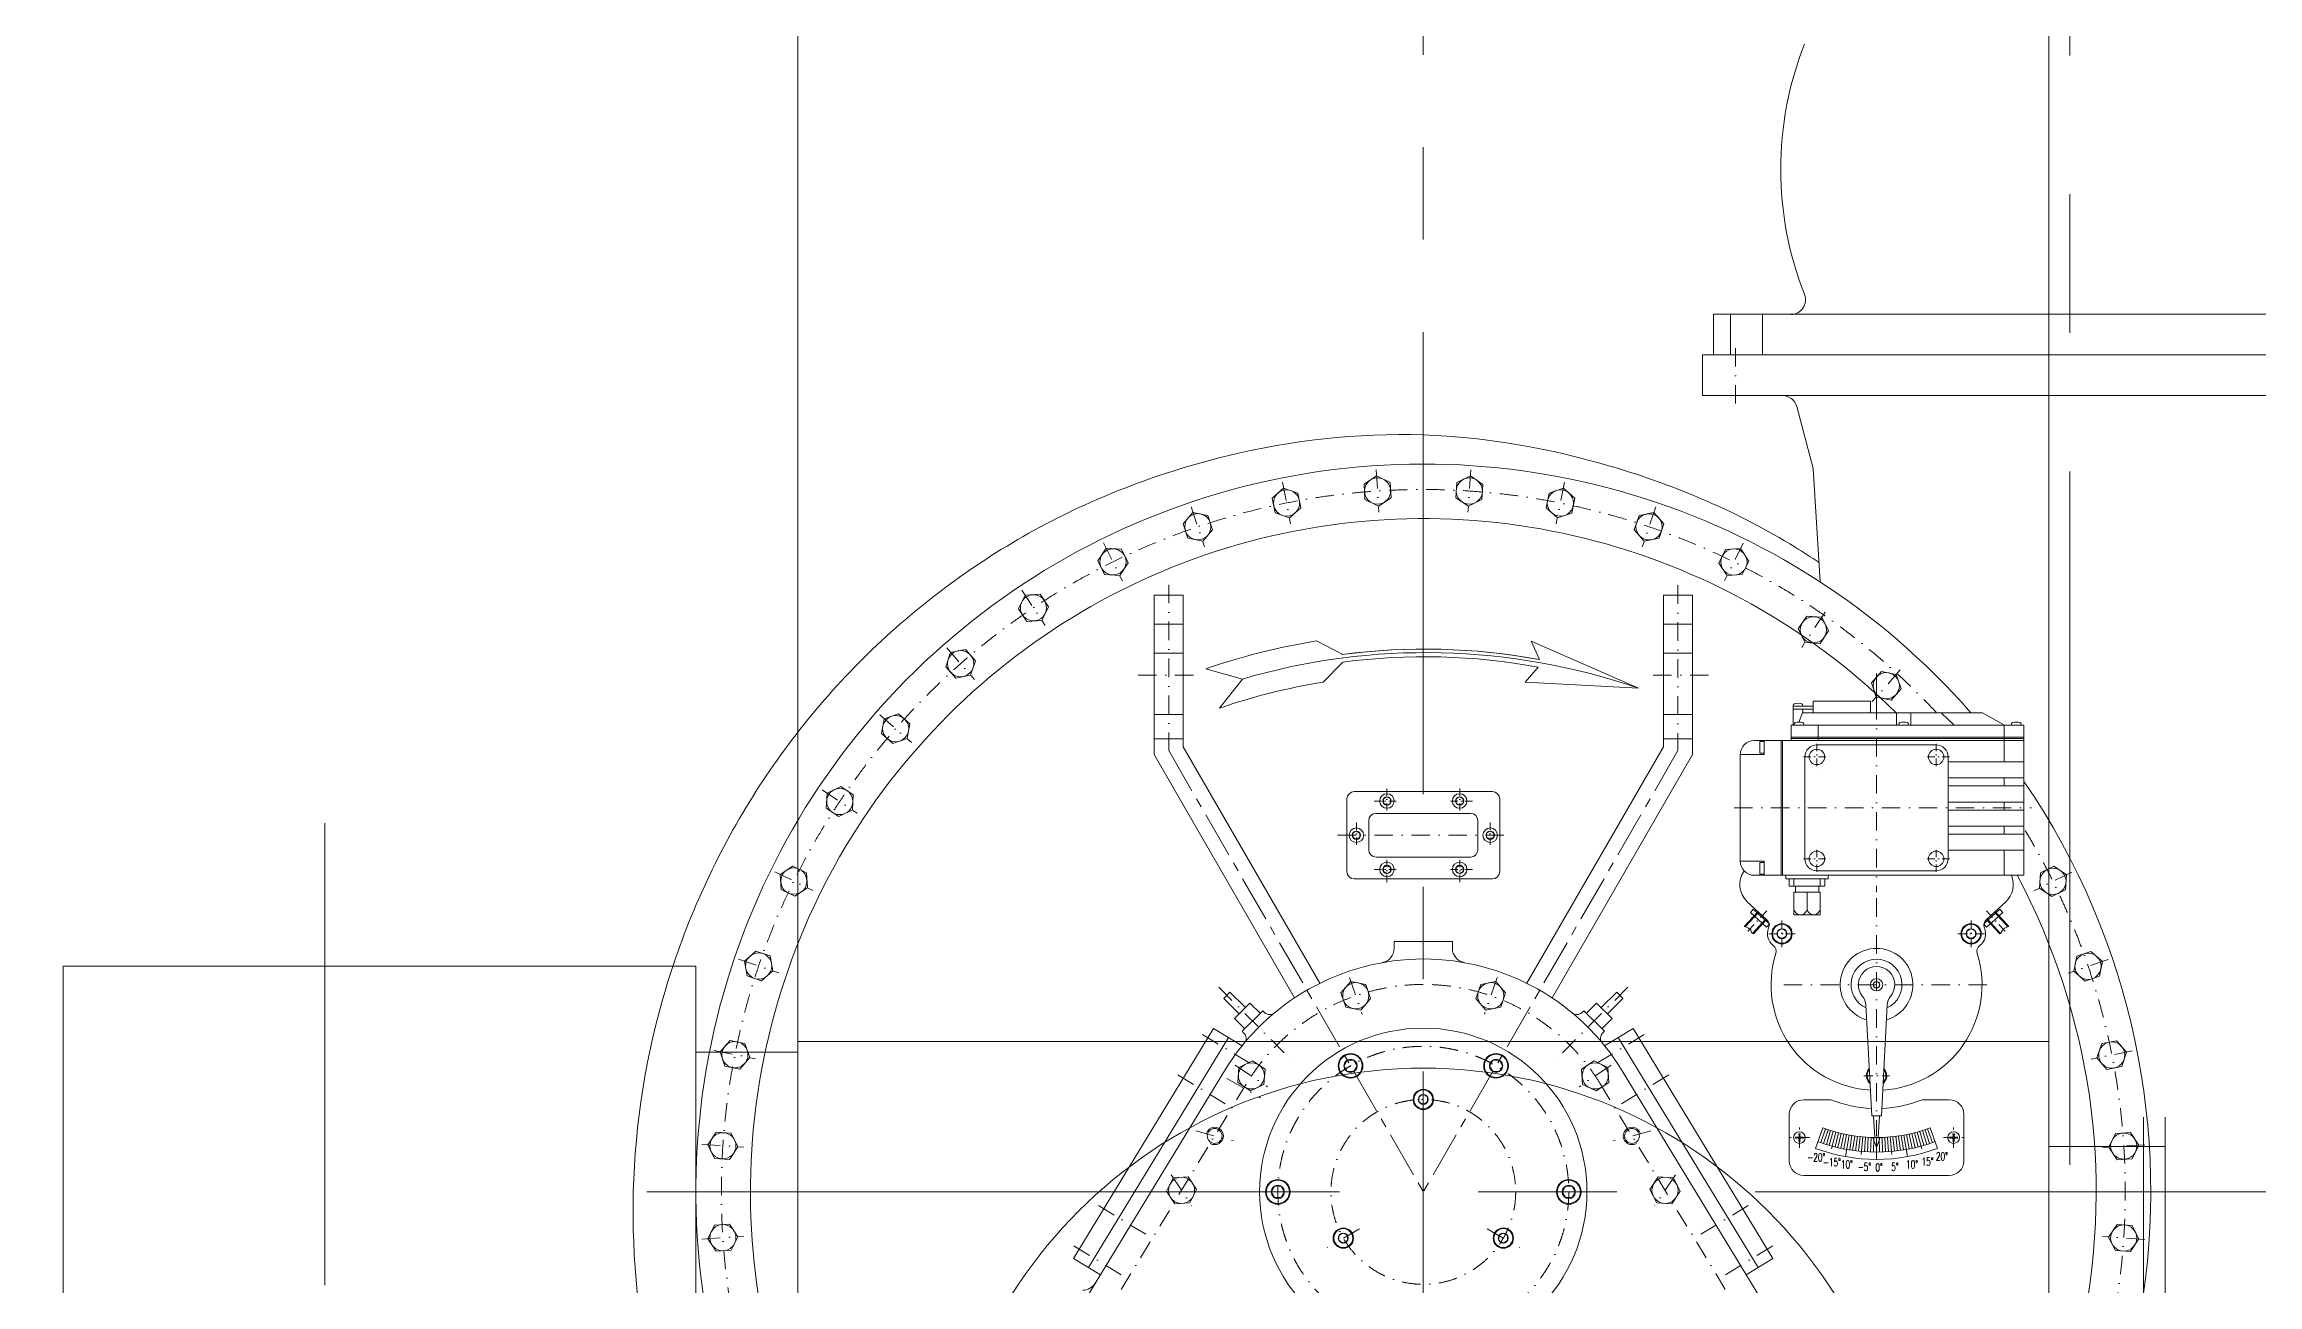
# Model space of a CAD drawing. Header units: millimetres. Extents: x 3 to 671030, y 2 to 511260.
# Drawn here: x 106632 to 145278, y 377305 to 398948 of the extents above; entities that cross this region are included whole.
import ezdxf

# ---------------------------------------------------------------- set-up
doc = ezdxf.new("R2010")
doc.units = ezdxf.units.MM
doc.header["$LTSCALE"] = 25.4
doc.linetypes.add('CENTER', pattern=[50.8, 31.75, -6.35, 6.35, -6.35])
doc.linetypes.add('DASHDOT', pattern=[25.4, 12.7, -6.35, 0, -6.35])
doc.layers.get('Defpoints').update_dxf_attribs({"lineweight": 5})
for name, color, linetype, lineweight in [('CAXA0', 7, 'Continuous', 5), ('CAXA1', 5, 'CENTER', 5), ('EB0_1', 7, 'Continuous', 5), ('细实线层', 7, 'Continuous', 5)]:
    doc.layers.add(name, color=color, linetype=linetype, lineweight=lineweight)
doc.styles.add('Roman', font='arial.ttf')
doc.styles.get("Standard").update_dxf_attribs({"font": 'arial.ttf'})
doc.styles.add('机械', font='txt', dxfattribs={"width": 0.667, "bigfont": 'gbcbig.shx'})
doc.dimstyles.new('ISO-25', dxfattribs={"dimscale": 30, "dimtxt": 38.1, "dimasz": 38.1, "dimexe": 50.8, "dimexo": 50.8, "dimgap": 15.875, "dimtad": 1, "dimtih": 1, "dimtoh": 1, "dimdec": 1, "dimlfac": 0.03937, "dimdsep": 46, "dimtxsty": 'Standard', "dimcen": 63.5, "dimclrd": 7, "dimclre": 7, "dimclrt": 7, "dimadec": 0, "dimazin": 0, "dimtfac": 1, "dimtdec": 1, "dimtmove": 0, "dimatfit": 3, "dimfxl": 25.4, "dimlwd": 5, "dimlwe": 5, "dimarcsym": 0})

# ---------------------------------------------------------------- blocks, each defined once
blk = doc.blocks.new('*D37')
at = {"color": 7, "linetype": 'Continuous', "lineweight": 5, "transparency": 16777216}
for p, q in [((106326, 442551), (72179, 442551)), ((73703, 441408), (73703, 399780)), ((73703, 350476), (73703, 394545)), ((96165, 349333), (72179, 349333))]:
    blk.add_line(p, q, dxfattribs=at)
at = {"color": 7, "transparency": 16777216}
for points in [[(73512, 441408), (73893, 441408), (73703, 442551)], [(73512, 350476), (73893, 350476), (73703, 349333)]]:
    blk.add_solid(points, dxfattribs=at)
at = {"layer": 'Defpoints', "color": 0, "transparency": 16777216}
for p in [(73703, 442551), (107850, 442551), (97689, 349333)]:
    blk.add_point(p, dxfattribs=at)
at = {"color": 7, "lineweight": 5, "transparency": 16777216, "insert": (73703, 397162), "char_height": 4191, "attachment_point": 5, "style": 'Roman'}
blk.add_mtext('3670', dxfattribs=at)

msp = doc.modelspace()

# ---------------------------------------------------------------- linework, layer by layer
at = {"color": 7, "lineweight": 5}
for p, q in [((119787.35, 363557.26), (119787.35, 404324.26)), ((141631.35, 363557.26), (141631.35, 404324.26)), ((136070.1, 393529.26), (136070.1, 394240.46)), ((136628.9, 393529.26), (136628.9, 394240.46)), ((135586.15, 393529.26), (148413.15, 393529.26)), ((135586.15, 392818.06), (135586.15, 393529.26)), ((135586.15, 392818.06), (141999.65, 392818.06)), ((141999.65, 392818.06), (148413.15, 392818.06)), ((137518.38, 391548.06), (137228.53, 392629.8)), ((137639.57, 389566.73), (137518.38, 391548.06)), ((128071.22, 391029.49), (128269.67, 391203.53)), ((128519.63, 391118.68), (128269.67, 391203.53)), ((128519.63, 391118.68), (128571.13, 390859.79)), ((129673.83, 391270.27), (129893.31, 391416.92)), ((129673.83, 391270.27), (129691.1, 391006.87)), ((130130.06, 391300.18), (129893.31, 391416.92)), ((130130.06, 391300.18), (130147.32, 391036.78)), ((131294.17, 391299.81), (131276.91, 391036.41)), ((131294.17, 391299.81), (131530.91, 391416.56)), ((131750.39, 391269.91), (131530.91, 391416.56)), ((131750.39, 391269.91), (131733.13, 391006.51)), ((132904.5, 391117.6), (132853, 390858.71)), ((132904.5, 391117.6), (133154.46, 391202.45)), ((133352.92, 391028.41), (133154.46, 391202.45)), ((126513.74, 390581.58), (126687.78, 390780.04)), ((126946.67, 390728.54), (126687.78, 390780.04)), ((126946.67, 390728.54), (127031.52, 390478.59)), ((128071.22, 391029.49), (128122.71, 390770.6)), ((128122.71, 390770.6), (128372.67, 390685.75)), ((128571.13, 390859.79), (128372.67, 390685.75)), ((128571.13, 390859.79), (128571.13, 390859.79)), ((129691.1, 391006.87), (129927.84, 390890.12)), ((130147.32, 391036.78), (129927.84, 390890.12)), ((130147.32, 391036.78), (130147.32, 391036.77)), ((131276.91, 391036.41), (131496.38, 390889.76)), ((131733.13, 391006.51), (131496.38, 390889.76)), ((131733.13, 391006.51), (131733.13, 391006.51)), ((132853, 390858.71), (133051.46, 390684.67)), ((133301.42, 390769.52), (133051.46, 390684.67)), ((133352.92, 391028.41), (133301.42, 390769.52)), ((133301.42, 390769.52), (133301.42, 390769.51)), ((134477.27, 390726.76), (134392.42, 390476.81)), ((134477.27, 390726.76), (134736.16, 390778.26)), ((134910.21, 390579.8), (134736.16, 390778.26)), ((126513.74, 390581.58), (126598.58, 390331.63)), ((126598.58, 390331.63), (126857.48, 390280.13)), ((127031.52, 390478.59), (126857.48, 390280.13)), ((127031.52, 390478.59), (127031.52, 390478.59)), ((134392.42, 390476.81), (134566.47, 390278.35)), ((134825.36, 390329.84), (134566.47, 390278.35)), ((134910.21, 390579.8), (134825.36, 390329.84)), ((134825.36, 390329.84), (134825.36, 390329.84)), ((125028.04, 389934.22), (125174.7, 390153.69)), ((125028.04, 389934.22), (125144.79, 389697.47)), ((125438.09, 390136.43), (125174.7, 390153.69)), ((125438.09, 390136.43), (125554.84, 389899.69)), ((135985.57, 390133.98), (135868.82, 389897.23)), ((135985.57, 390133.98), (136248.97, 390151.24)), ((136395.62, 389931.76), (136248.97, 390151.24)), ((125144.79, 389697.47), (125408.19, 389680.21)), ((125554.84, 389899.69), (125408.19, 389680.21)), ((125554.84, 389899.69), (125554.84, 389899.69)), ((135868.82, 389897.23), (136015.47, 389677.76)), ((136278.87, 389695.02), (136015.47, 389677.76)), ((136395.62, 389931.76), (136278.87, 389695.02)), ((136278.87, 389695.02), (136278.87, 389695.02)), ((123639.56, 389098.47), (123756.31, 389335.21)), ((124019.71, 389352.47), (123756.31, 389335.21)), ((124019.71, 389352.47), (124166.36, 389132.99)), ((126010.35, 389338.26), (126010.35, 386555.17)), ((126518.35, 389338.26), (126010.35, 389338.26)), ((126518.35, 389338.26), (126518.35, 386691.29)), ((134900.35, 389338.26), (134900.35, 386691.29)), ((134900.35, 389338.26), (135408.35, 389338.26)), ((135408.35, 389338.26), (135408.35, 386555.17)), ((123639.56, 389098.47), (123786.21, 388878.99)), ((123786.21, 388878.99), (124049.61, 388896.25)), ((124166.36, 389132.99), (124049.61, 388896.25)), ((124166.36, 389132.99), (124166.36, 389132.99)), ((126518.35, 388830.26), (126010.35, 388830.26)), ((134900.35, 388830.26), (135408.35, 388830.26)), ((137403.59, 388968.39), (137256.94, 388748.91)), ((137403.59, 388968.39), (137666.99, 388951.13)), ((137783.74, 388714.38), (137666.99, 388951.13)), ((122715.79, 388390.08), (122456.89, 388338.59)), ((122715.79, 388390.08), (122889.83, 388191.63)), ((128845.49, 388537.06), (129301.6, 388301.15)), ((132593.26, 388535.51), (132735.15, 388212.76)), ((134465.3, 387712.25), (132593.26, 388535.51)), ((137256.94, 388748.91), (137373.69, 388512.17)), ((137637.09, 388494.91), (137373.69, 388512.17)), ((137783.74, 388714.38), (137637.09, 388494.91)), ((137637.09, 388494.91), (137637.09, 388494.91)), ((122372.05, 388088.63), (122456.89, 388338.59)), ((122372.05, 388088.63), (122546.09, 387890.17)), ((122889.83, 388191.63), (122804.98, 387941.67)), ((122889.83, 388191.63), (122889.83, 388191.62)), ((126518.35, 388322.26), (126010.35, 388322.26)), ((126911.29, 388051.04), (127550.28, 387873.31)), ((128960.17, 387818.3), (129302.85, 388166.65)), ((132716.16, 388080.43), (132487.43, 387815.39)), ((134900.35, 388322.26), (135408.35, 388322.26)), ((138707.07, 388005.43), (138533.03, 387806.97)), ((138707.07, 388005.43), (138965.97, 387953.93)), ((122546.09, 387890.17), (122804.98, 387941.67)), ((127150, 387363.45), (127550.28, 387873.31)), ((134465.3, 387712.25), (132487.43, 387815.39)), ((138533.03, 387806.97), (138617.88, 387557.01)), ((139050.82, 387703.98), (138876.77, 387505.52)), ((139050.82, 387703.98), (138965.97, 387953.93)), ((121548.64, 387265.73), (121298.68, 387180.89)), ((121548.64, 387265.73), (121747.09, 387091.69)), ((126518.35, 387255.46), (126010.35, 387255.46)), ((134900.35, 387255.46), (135408.35, 387255.46)), ((137169.27, 387069.39), (137169.27, 387416.41)), ((137336.91, 387398.09), (137169.27, 387398.09)), ((137169.27, 387347.29), (137516.23, 387347.29)), ((137267.31, 387122.42), (137327, 387285.29)), ((137327, 387285.29), (140472.79, 387285.29)), ((137336.91, 387398.09), (137336.91, 387416.41)), ((137336.91, 387398.09), (137516.23, 387398.09)), ((137336.91, 387285.29), (137336.91, 387347.29)), ((137516.23, 387285.29), (137516.23, 387488.49)), ((137516.23, 387488.49), (138516.99, 387488.49)), ((138516.99, 387285.29), (138516.99, 387488.49)), ((138876.77, 387505.52), (138617.88, 387557.01)), ((138876.77, 387505.52), (138876.77, 387505.52)), ((138971.15, 387069.39), (138971.15, 387285.29)), ((139221.08, 387069.39), (139221.08, 387285.29)), ((139748.89, 387285.29), (139977.49, 387069.39)), ((140472.79, 387285.29), (140853.79, 387069.39)), ((121247.18, 386921.99), (121298.68, 387180.89)), ((121247.18, 386921.99), (121445.64, 386747.95)), ((121747.09, 387091.69), (121695.6, 386832.8)), ((121747.09, 387091.69), (121747.09, 387091.69)), ((137132.69, 386801.68), (137132.69, 387069.39)), ((137132.69, 387069.39), (141196.69, 387069.39)), ((137132.69, 386918.52), (137132.69, 386801.68)), ((137132.69, 386859.97), (141196.69, 386859.97)), ((137183.49, 387087.72), (137183.49, 387069.39)), ((137351.13, 387069.39), (137183.49, 387069.39)), ((137351.13, 387087.72), (137351.13, 387069.39)), ((137602.59, 386801.68), (137602.59, 387069.39)), ((139012.29, 387087.72), (139012.29, 387069.39)), ((139179.93, 387069.39), (139012.29, 387069.39)), ((139179.93, 387087.72), (139179.93, 387069.39)), ((140848.71, 387069.39), (140848.71, 386428.3)), ((140978.25, 387087.72), (140978.25, 387069.39)), ((141145.89, 387069.39), (140978.25, 387069.39)), ((141145.89, 387087.72), (141145.89, 387069.39)), ((141196.69, 387069.39), (141196.69, 384448.11)), ((121445.64, 386747.95), (121695.6, 386832.8)), ((126518.35, 386829.95), (126010.35, 386829.95)), ((126010.35, 386555.17), (128461.35, 382309.91)), ((126518.35, 386691.29), (128901.29, 382563.91)), ((134900.35, 386691.29), (132517.4, 382563.91)), ((135408.35, 386555.17), (132957.34, 382309.91)), ((134900.35, 386829.95), (135408.35, 386829.95)), ((136243.69, 386555.3), (136662.79, 386555.3)), ((136243.69, 386555.3), (136243.69, 384694.49)), ((137285.09, 386801.68), (136490.07, 386801.68)), ((136586.59, 386780.09), (136586.59, 386576.89)), ((136662.79, 386780.09), (136586.59, 386780.09)), ((136662.79, 386576.89), (136586.59, 386576.89)), ((136662.79, 386801.68), (136662.79, 386555.3)), ((136954.89, 386801.68), (136954.89, 384448.11)), ((136980.29, 386801.68), (136980.29, 384448.11)), ((137132.69, 386834.57), (141196.69, 386834.57)), ((137285.09, 386801.68), (139959.71, 386801.68)), ((137371.45, 384736.28), (137371.45, 386513.51)), ((137582.65, 386724.71), (139662.15, 386724.71)), ((139873.35, 384736.28), (139873.35, 386513.51)), ((139959.71, 386801.68), (141196.69, 386801.68)), ((139873.35, 386428.3), (141196.69, 386428.3)), ((139873.35, 386148.9), (141196.69, 386148.9)), ((140848.71, 386148.9), (140848.71, 386006.66)), ((120284.22, 385618.51), (120301.48, 385881.91)), ((120538.23, 385998.66), (120301.48, 385881.91)), ((120538.23, 385998.66), (120757.7, 385852.01)), ((120757.7, 385852.01), (120740.44, 385588.61)), ((120757.7, 385852.01), (120757.7, 385852.01)), ((129375.85, 385782.26), (129375.85, 384512.26)), ((131915.85, 385909.26), (129502.85, 385909.26)), ((130074.35, 385816.81), (130011.43, 385780.49)), ((130011.43, 385780.49), (130011.43, 385707.84)), ((130011.43, 385707.84), (130074.35, 385671.52)), ((130137.26, 385780.49), (130074.35, 385816.81)), ((130074.35, 385671.52), (130137.26, 385707.84)), ((130137.26, 385780.49), (130137.26, 385707.84)), ((131344.35, 385816.81), (131281.43, 385780.49)), ((131281.43, 385780.49), (131281.43, 385707.84)), ((131281.43, 385707.84), (131344.35, 385671.52)), ((131407.26, 385780.49), (131344.35, 385816.81)), ((131344.35, 385671.52), (131407.26, 385707.84)), ((131407.26, 385780.49), (131407.26, 385707.84)), ((132042.85, 385782.26), (132042.85, 384512.26)), ((139873.35, 386006.66), (141196.69, 386006.66)), ((139873.35, 385727.26), (141196.69, 385727.26)), ((140848.71, 385727.26), (140848.71, 385585.02)), ((120284.22, 385618.51), (120503.7, 385471.86)), ((120503.7, 385471.86), (120740.44, 385588.61)), ((129756.85, 385401.26), (129756.85, 384893.26)), ((131534.85, 385528.26), (129883.85, 385528.26)), ((130074.35, 385671.52), (130074.35, 385671.52)), ((131344.35, 385671.52), (131344.35, 385671.52)), ((131661.85, 385401.26), (131661.85, 384893.26)), ((139873.35, 385585.02), (141196.69, 385585.02)), ((139873.35, 385305.62), (141196.69, 385305.62)), ((140848.71, 385305.62), (140848.71, 385163.38)), ((129540.95, 385219.91), (129478.03, 385183.59)), ((129478.03, 385183.59), (129478.03, 385110.94)), ((129478.03, 385110.94), (129540.95, 385074.62)), ((129603.86, 385183.59), (129540.95, 385219.91)), ((129540.95, 385074.62), (129603.86, 385110.94)), ((129540.95, 385074.62), (129540.95, 385074.62)), ((129603.86, 385183.59), (129603.86, 385110.94)), ((131877.75, 385219.91), (131814.83, 385183.59)), ((131814.83, 385183.59), (131814.83, 385110.94)), ((131814.83, 385110.94), (131877.75, 385074.62)), ((131940.66, 385183.59), (131877.75, 385219.91)), ((131877.75, 385074.62), (131940.66, 385110.94)), ((131877.75, 385074.62), (131877.75, 385074.62)), ((131940.66, 385183.59), (131940.66, 385110.94)), ((139873.35, 385163.38), (141196.69, 385163.38)), ((119701.85, 384610.54), (119482.37, 384463.89)), ((119701.85, 384610.54), (119938.59, 384493.79)), ((129883.85, 384766.26), (131534.85, 384766.26)), ((130074.35, 384623.01), (130011.43, 384586.69)), ((130011.43, 384586.69), (130011.43, 384514.04)), ((130137.26, 384586.69), (130074.35, 384623.01)), ((130137.26, 384586.69), (130137.26, 384514.04)), ((131344.35, 384623.01), (131281.43, 384586.69)), ((131281.43, 384586.69), (131281.43, 384514.04)), ((131407.26, 384586.69), (131344.35, 384623.01)), ((131407.26, 384586.69), (131407.26, 384514.04)), ((136243.69, 384694.49), (136662.79, 384694.49)), ((136586.59, 384672.9), (136586.59, 384469.7)), ((136662.79, 384672.9), (136586.59, 384672.9)), ((136662.79, 384694.49), (136662.79, 384448.11)), ((137582.65, 384525.07), (139662.15, 384525.07)), ((139873.35, 384883.98), (141196.69, 384883.98)), ((140848.71, 384883.98), (140848.71, 384448.11)), ((141719.3, 384605.57), (141482.55, 384488.82)), ((141719.3, 384605.57), (141938.78, 384458.91)), ((119499.63, 384200.49), (119482.37, 384463.89)), ((119499.63, 384200.49), (119736.38, 384083.74)), ((119736.38, 384083.74), (119955.85, 384230.39)), ((119938.59, 384493.79), (119955.85, 384230.39)), ((119938.59, 384493.79), (119938.59, 384493.79)), ((129502.85, 384385.26), (131915.85, 384385.26)), ((130011.43, 384514.04), (130074.35, 384477.72)), ((130074.35, 384477.72), (130137.26, 384514.04)), ((130074.35, 384477.72), (130074.35, 384477.72)), ((131281.43, 384514.04), (131344.35, 384477.72)), ((131344.35, 384477.72), (131407.26, 384514.04)), ((131344.35, 384477.72), (131344.35, 384477.72)), ((136490.07, 384448.11), (137852.78, 384448.11)), ((136662.79, 384469.7), (136586.59, 384469.7)), ((137038.71, 384448.11), (137038.71, 384384.61)), ((137038.71, 384384.61), (137780.39, 384384.61)), ((137097.13, 384384.61), (137097.13, 384257.61)), ((137097.13, 384257.61), (137721.97, 384257.61)), ((137180.95, 384384.61), (137180.95, 384257.61)), ((137180.95, 384156.01), (137638.15, 384156.01)), ((137180.95, 384156.01), (137180.95, 383759.77)), ((137206.35, 384257.61), (137206.35, 384156.01)), ((137409.55, 383852.38), (137409.55, 384156.01)), ((137612.75, 384257.61), (137612.75, 384156.01)), ((137638.15, 384384.61), (137638.15, 384257.61)), ((137638.15, 384156.01), (137638.15, 383759.77)), ((137721.97, 384384.61), (137721.97, 384257.61)), ((137780.39, 384448.11), (137780.39, 384384.61)), ((137852.78, 384448.11), (141196.69, 384448.11)), ((141482.55, 384488.82), (141465.29, 384225.42)), ((141684.77, 384078.77), (141465.29, 384225.42)), ((141921.51, 384195.52), (141684.77, 384078.77)), ((141921.51, 384195.52), (141938.78, 384458.91)), ((136366.29, 383986.02), (136707.72, 383673.16)), ((137180.95, 383759.77), (137638.15, 383759.77)), ((140878.51, 383986.02), (140537.09, 383673.16)), ((141684.77, 384078.77), (141684.77, 384078.77)), ((141769.96, 383845.44), (141769.95, 383845.44)), ((136971.4, 383514.92), (136895.95, 383471.36)), ((136895.95, 383471.36), (136895.95, 383384.23)), ((136895.95, 383384.23), (136971.4, 383340.67)), ((137046.85, 383471.36), (136971.4, 383514.92)), ((136971.4, 383340.67), (137046.85, 383384.23)), ((137046.85, 383471.36), (137046.85, 383384.23)), ((140273.4, 383514.92), (140197.95, 383471.36)), ((140197.95, 383471.36), (140197.95, 383384.23)), ((140197.95, 383384.23), (140273.4, 383340.67)), ((140348.85, 383471.36), (140273.4, 383514.92)), ((140273.4, 383340.67), (140348.85, 383384.23)), ((140348.85, 383471.36), (140348.85, 383384.23)), ((119053.81, 383125.12), (118855.35, 382951.08)), ((119053.81, 383125.12), (119303.77, 383040.28)), ((119303.77, 383040.28), (119355.26, 382781.38)), ((119303.77, 383040.28), (119303.77, 383040.27)), ((130201.35, 383293.06), (130201.35, 383174.5)), ((130201.35, 383293.06), (130709.35, 383293.06)), ((131217.35, 383293.06), (130709.35, 383293.06)), ((131217.35, 383293.06), (131217.35, 383174.5)), ((136971.4, 383340.67), (136971.41, 383340.67)), ((140273.4, 383340.67), (140273.41, 383340.67)), ((142116.71, 383035.03), (142065.21, 382776.13)), ((142366.66, 383119.87), (142116.71, 383035.03)), ((142366.66, 383119.87), (142565.12, 382945.83)), ((118009.35, 382861.26), (106960.35, 382861.26)), ((106960.35, 382861.26), (106960.35, 372828.26)), ((118009.35, 372828.26), (118009.35, 382861.26)), ((118906.85, 382692.19), (118855.35, 382951.08)), ((118906.85, 382692.19), (119156.8, 382607.34)), ((119156.8, 382607.34), (119355.26, 382781.38)), ((129271.84, 382396.94), (129445.01, 382596.15)), ((129704.13, 382545.79), (129445.01, 382596.15)), ((131714.56, 382545.79), (131973.68, 382596.15)), ((132146.86, 382396.94), (131973.68, 382596.15)), ((138622.4, 382596.96), (138572.03, 382567.88)), ((138672.78, 382567.88), (138622.4, 382596.96)), ((142263.67, 382602.09), (142065.21, 382776.13)), ((142513.63, 382686.94), (142263.67, 382602.09)), ((142263.67, 382602.09), (142263.67, 382602.09)), ((142513.63, 382686.94), (142565.12, 382945.83)), ((127332.88, 382408.49), (127225.12, 382300.73)), ((127494.53, 382031.32), (127225.12, 382300.73)), ((127602.29, 382139.08), (127332.88, 382408.49)), ((127683.11, 382219.9), (127413.71, 381950.5)), ((127862.72, 382040.3), (127683.11, 382219.9)), ((129271.84, 382396.94), (129357.78, 382147.35)), ((129790.07, 382296.2), (129616.89, 382096.99)), ((129704.13, 382545.79), (129790.07, 382296.2)), ((129790.07, 382296.2), (129790.07, 382296.2)), ((131714.56, 382545.79), (131628.63, 382296.2)), ((131628.63, 382296.2), (131801.8, 382096.99)), ((131628.63, 382296.2), (131628.63, 382296.2)), ((132146.86, 382396.94), (132060.92, 382147.35)), ((133555.97, 382040.3), (133735.58, 382219.9)), ((133735.58, 382219.9), (134004.99, 381950.5)), ((133816.4, 382139.08), (134085.81, 382408.49)), ((133924.16, 382031.32), (134193.57, 382300.73)), ((134085.81, 382408.49), (134193.57, 382300.73)), ((138572.03, 382567.88), (138572.03, 382509.71)), ((138572.03, 382509.71), (138622.4, 382480.63)), ((138622.4, 382480.63), (138672.78, 382509.71)), ((138622.4, 382480.63), (138622.41, 382480.63)), ((138672.78, 382567.88), (138672.78, 382509.71)), ((127593.31, 381770.89), (127413.71, 381950.5)), ((127907.51, 382085.31), (127548.3, 381726.1)), ((127907.51, 382085.31), (127937.74, 382055.08)), ((129357.78, 382147.35), (129616.89, 382096.99)), ((132060.92, 382147.35), (131801.8, 382096.99)), ((133511.19, 382085.31), (133480.95, 382055.08)), ((133511.19, 382085.31), (133870.4, 381726.1)), ((133825.38, 381770.89), (134004.99, 381950.5)), ((138437.07, 382186.16), (138538.4, 380252.79)), ((138807.73, 382186.16), (138706.41, 380252.79)), ((118605.2, 381567.83), (118431.16, 381369.37)), ((118605.2, 381567.83), (118864.1, 381516.34)), ((118864.1, 381516.34), (118948.94, 381266.38)), ((118864.1, 381516.34), (118864.1, 381516.33)), ((141631.35, 381547.55), (119787.35, 381547.55)), ((127047.88, 381775.42), (124604.4, 377761.7)), ((127308.23, 381616.93), (124864.75, 377603.2)), ((127047.88, 381775.42), (127544.15, 381473.31)), ((127548.3, 381726.1), (127578.53, 381695.87)), ((133870.4, 381726.1), (133840.16, 381695.87)), ((134370.81, 381775.42), (133874.54, 381473.31)), ((134110.46, 381616.93), (136553.94, 377603.2)), ((134370.81, 381775.42), (136814.29, 377761.7)), ((142555.68, 381510.9), (142470.83, 381260.94)), ((142814.57, 381562.4), (142555.68, 381510.9)), ((142814.57, 381562.4), (142988.62, 381363.94)), ((119787.35, 381359.98), (118009.35, 381359.98)), ((118516.01, 381119.42), (118431.16, 381369.37)), ((118516.01, 381119.42), (118774.9, 381067.92)), ((118774.9, 381067.92), (118948.94, 381266.38)), ((127471.4, 380832.55), (127489.81, 381095.87)), ((127727.06, 381211.58), (127489.81, 381095.87)), ((127727.06, 381211.58), (127945.89, 381063.98)), ((127945.89, 381063.98), (127927.48, 380800.66)), ((127945.89, 381063.98), (127945.89, 381063.97)), ((129381.24, 381224.61), (129323.14, 381123.97)), ((129323.14, 381123.97), (129381.24, 381023.33)), ((129497.45, 381224.61), (129381.24, 381224.61)), ((129497.45, 381224.61), (129555.55, 381123.97)), ((129497.45, 381023.33), (129555.55, 381123.97)), ((131921.24, 381224.61), (131863.14, 381123.97)), ((131863.14, 381123.97), (131921.24, 381023.33)), ((132037.45, 381224.61), (131921.24, 381224.61)), ((132095.55, 381123.97), (132037.45, 381224.61)), ((132095.55, 381123.97), (132037.45, 381023.33)), ((133691.63, 381211.58), (133472.8, 381063.98)), ((133472.8, 381063.98), (133491.21, 380800.66)), ((133472.8, 381063.98), (133472.8, 381063.97)), ((133691.63, 381211.58), (133928.88, 381095.87)), ((133947.3, 380832.55), (133928.88, 381095.87)), ((142644.87, 381062.48), (142470.83, 381260.94)), ((142903.77, 381113.98), (142644.87, 381062.48)), ((142644.87, 381062.48), (142644.87, 381062.49)), ((142903.77, 381113.98), (142988.62, 381363.94)), ((127238.01, 381037.54), (124417.56, 376404.58)), ((127471.4, 380832.55), (127690.23, 380684.94)), ((127690.23, 380684.94), (127927.48, 380800.66)), ((129381.24, 381023.33), (129497.45, 381023.33)), ((129497.45, 381023.33), (129497.45, 381023.33)), ((131921.24, 381023.33), (132037.45, 381023.33)), ((131921.24, 381023.33), (131921.25, 381023.33)), ((133728.46, 380684.94), (133491.21, 380800.66)), ((133947.3, 380832.55), (133728.46, 380684.94)), ((134180.68, 381037.54), (137001.13, 376404.58)), ((130709.35, 380624.29), (130633.9, 380580.73)), ((130633.9, 380580.73), (130633.9, 380493.6)), ((130633.9, 380493.6), (130709.35, 380450.04)), ((130784.8, 380580.73), (130709.35, 380624.29)), ((130709.35, 380450.04), (130784.8, 380493.6)), ((130709.35, 380450.04), (130709.35, 380450.04)), ((130784.8, 380580.73), (130784.8, 380493.6)), ((137098.4, 380278.19), (137098.4, 379465.39)), ((137825.64, 380532.19), (137352.4, 380532.19)), ((139419.17, 380532.19), (139892.4, 380532.19)), ((140146.4, 380278.19), (140146.4, 379465.39)), ((118363.7, 379965.31), (118217.05, 379745.83)), ((118363.7, 379965.31), (118627.1, 379948.05)), ((118627.1, 379948.05), (118743.85, 379711.3)), ((118627.1, 379948.05), (118627.1, 379948.04)), ((138538.4, 380252.79), (138706.41, 380252.79)), ((138571.6, 380252.79), (138591.57, 379871.79)), ((138673.2, 380252.79), (138653.24, 379871.79)), ((142791.96, 379942.51), (142675.21, 379705.77)), ((143055.35, 379959.78), (142791.96, 379942.51)), ((143055.35, 379959.78), (143202.01, 379740.3)), ((143282.35, 380226.89), (143282.35, 372953.33)), ((143663.35, 380226.89), (143663.35, 372953.33)), ((118333.8, 379509.09), (118217.05, 379745.83)), ((118333.8, 379509.09), (118597.2, 379491.82)), ((118597.2, 379491.82), (118743.85, 379711.3)), ((138558.9, 379871.79), (138591.57, 379871.79)), ((138558.9, 379871.79), (138622.4, 379697.33)), ((138685.9, 379871.79), (138622.4, 379697.33)), ((138685.9, 379871.79), (138653.24, 379871.79)), ((143663.35, 379717.22), (141631.35, 379717.22)), ((142821.86, 379486.29), (142675.21, 379705.77)), ((143085.26, 379503.56), (142821.86, 379486.29)), ((143085.26, 379503.56), (143202.01, 379740.3)), ((126342.71, 379171.53), (126224.93, 378935.29)), ((126606.19, 379187.64), (126342.71, 379171.53)), ((126751.88, 378967.52), (126606.19, 379187.64)), ((133197.4, 379178.31), (133197.4, 379178.31)), ((134666.81, 378967.52), (134812.51, 379187.64)), ((134812.51, 379187.64), (135075.98, 379171.53)), ((135075.98, 379171.53), (135193.76, 378935.29)), ((138622.4, 379211.39), (137352.4, 379211.39)), ((138622.4, 379211.39), (139892.4, 379211.39)), ((142821.86, 379486.29), (142821.86, 379486.29)), ((126224.93, 378935.29), (126370.63, 378715.18)), ((126634.1, 378731.29), (126370.63, 378715.18)), ((126751.88, 378967.52), (126634.1, 378731.29)), ((128111.24, 379024.9), (128053.14, 378924.26)), ((128053.14, 378924.26), (128111.24, 378823.63)), ((128111.24, 379024.9), (128227.45, 379024.9)), ((128111.24, 378823.63), (128227.45, 378823.63)), ((128285.55, 378924.26), (128227.45, 379024.9)), ((128227.45, 378823.63), (128285.55, 378924.26)), ((128285.55, 378924.26), (128285.55, 378924.27)), ((133191.24, 379024.9), (133133.14, 378924.26)), ((133133.14, 378924.26), (133191.24, 378823.63)), ((133133.14, 378924.26), (133133.14, 378924.26)), ((133307.45, 379024.9), (133191.24, 379024.9)), ((133307.45, 378823.63), (133191.24, 378823.63)), ((133365.55, 378924.26), (133307.45, 379024.9)), ((133307.45, 378823.63), (133365.55, 378924.26)), ((134666.81, 378967.52), (134784.59, 378731.29)), ((134784.59, 378731.29), (135048.07, 378715.18)), ((135193.76, 378935.29), (135048.07, 378715.18)), ((118333.44, 378344.97), (118216.69, 378108.23)), ((118333.44, 378344.97), (118596.83, 378362.24)), ((118596.83, 378362.24), (118743.49, 378142.76)), ((118596.83, 378362.24), (118596.84, 378362.23)), ((142821.5, 378356.7), (142674.84, 378137.23)), ((143084.89, 378339.44), (142821.5, 378356.7)), ((118363.34, 377888.75), (118216.69, 378108.23)), ((118626.74, 377906.02), (118743.49, 378142.76)), ((129237.08, 378161.38), (129312.53, 378204.94)), ((129237.08, 378161.38), (129237.08, 378074.25)), ((129237.08, 378074.25), (129312.53, 378030.69)), ((129387.98, 378161.38), (129312.53, 378204.94)), ((129312.53, 378030.69), (129387.98, 378074.25)), ((129387.98, 378074.25), (129387.98, 378161.38)), ((129387.98, 378161.38), (129387.98, 378161.38)), ((132106.16, 378204.94), (132030.71, 378161.38)), ((132030.71, 378161.38), (132030.71, 378074.25)), ((132030.71, 378161.38), (132030.71, 378161.37)), ((132106.16, 378030.69), (132030.71, 378074.25)), ((132181.61, 378161.38), (132106.16, 378204.94)), ((132106.16, 378030.69), (132181.61, 378074.25)), ((132181.61, 378074.25), (132181.61, 378161.38)), ((142791.59, 377900.48), (142674.84, 378137.23)), ((143054.99, 377883.22), (143201.64, 378102.7)), ((143084.89, 378339.44), (143201.64, 378102.7)), ((118363.34, 377888.75), (118626.74, 377906.02)), ((124604.4, 377761.7), (125070.86, 377477.72)), ((136814.29, 377761.7), (136347.83, 377477.72)), ((142791.59, 377900.48), (142791.59, 377900.49)), ((143054.99, 377883.22), (142791.59, 377900.48))]:
    msp.add_line(p, q, dxfattribs=at)
at = {"color": 7, "linetype": 'Continuous', "lineweight": 5}
msp.add_line((135776.65, 393529.26), (148222.65, 393529.26), dxfattribs=at)
at = {"color": 7, "linetype": 'DASHDOT', "lineweight": 5}
for p, q in [((136157.65, 392680.5), (136157.65, 393696.64)), ((129886.42, 391521.94), (129934.69, 390785.47)), ((131537.79, 391521.58), (131489.52, 390785.11)), ((128249.13, 391306.75), (128393.12, 390582.88)), ((133174.98, 391305.67), (133030.99, 390581.81)), ((126653.94, 390879.69), (126891.18, 390180.81)), ((134769.98, 390877.92), (134532.75, 390179.04)), ((125128.14, 390248.08), (125454.57, 389586.14)), ((136295.51, 390245.63), (135969.08, 389583.7)), ((123697.83, 389422.71), (124107.87, 388809.04)), ((126264.35, 389519.18), (126264.35, 386623.23)), ((135154.35, 389508.56), (135154.35, 386623.23)), ((137725.45, 389038.64), (137315.42, 388424.97)), ((122387.5, 388417.71), (122874.13, 387862.81)), ((139035.35, 388033.06), (138548.72, 387478.17)), ((125728.59, 387941.26), (126800.1, 387941.26)), ((135690.1, 387941.26), (134618.59, 387941.26)), ((121219.55, 387250.27), (121774.44, 386763.64)), ((138622.4, 387488.49), (138622.4, 384156.65)), ((120213.97, 385940.37), (120827.64, 385530.33)), ((136133.91, 385624.89), (141329.33, 385624.89)), ((129211.6, 385147.26), (132207.09, 385147.26)), ((119387.98, 384510.43), (120049.91, 384184)), ((142033.16, 384505.47), (141371.22, 384179.04)), ((138622.4, 384048.06), (138622.4, 379898.42)), ((118755.69, 382984.9), (119454.57, 382747.66)), ((142664.78, 382979.67), (141965.9, 382742.43)), ((129420.38, 382667.69), (129641.52, 382025.45)), ((131998.31, 382667.69), (131777.17, 382025.45)), ((127139.69, 382493.92), (128464.28, 381169.33)), ((134279, 382493.92), (132954.41, 381169.33)), ((140550.38, 382538.79), (136694.43, 382538.79)), ((126853.22, 381670.91), (127810.54, 381088.11)), ((134565.47, 381670.91), (133608.16, 381088.11)), ((118327.94, 381389.9), (119051.81, 381245.91)), ((127427.08, 381138.18), (127990.21, 380758.35)), ((133991.61, 381138.18), (133428.49, 380758.35)), ((143091.83, 381384.48), (142367.97, 381240.49)), ((127617.69, 380806.4), (124797.23, 376173.44)), ((126423.96, 380965.79), (127381.28, 380383)), ((127279.81, 380904.34), (127868.05, 380564.71)), ((133801, 380806.4), (136621.46, 376173.44)), ((134994.73, 380965.79), (134037.42, 380383)), ((126738.11, 379988.35), (127394.22, 379812.55)), ((134680.58, 379988.35), (134024.48, 379812.55)), ((118112.03, 379752.71), (118848.5, 379704.43)), ((143307.02, 379747.19), (142570.55, 379698.92)), ((126308.13, 379223.77), (126668.68, 378679.05)), ((135110.56, 379223.77), (134750.01, 378679.05)), ((125037.12, 378687.73), (125994.44, 378104.94)), ((136381.57, 378687.73), (135424.26, 378104.94)), ((118111.67, 378101.34), (118848.14, 378149.61)), ((124607.86, 377982.62), (125565.18, 377399.82)), ((129593.94, 378280.28), (129031.13, 377955.35)), ((131824.75, 378280.28), (132387.56, 377955.35)), ((136810.83, 377982.62), (135853.52, 377399.82)), ((143306.66, 378095.82), (142570.19, 378144.09))]:
    msp.add_line(p, q, dxfattribs=at)
at = {"color": 7, "linetype": 'DASHDOT', "lineweight": 5, "ltscale": 0.4}
for p, q in [((137348.57, 386513.89), (137813.43, 386513.89)), ((137580.54, 386741.69), (137581.47, 386286.1)), ((139896.23, 386513.89), (139431.37, 386513.89)), ((139664.27, 386741.69), (139663.34, 386286.1)), ((129849.13, 385744.16), (130299.56, 385744.16)), ((130074.35, 385963.78), (130074.35, 385524.55)), ((131569.56, 385744.16), (131119.13, 385744.16)), ((131344.35, 385963.78), (131344.35, 385524.55)), ((129540.95, 385366.88), (129540.95, 384927.65)), ((131877.75, 385366.88), (131877.75, 384927.65)), ((137580.54, 384508.1), (137581.47, 384963.69)), ((139664.27, 384508.1), (139663.34, 384963.69)), ((129849.13, 384550.36), (130299.56, 384550.36)), ((130074.35, 384330.75), (130074.35, 384769.98)), ((131569.56, 384550.36), (131119.13, 384550.36)), ((131344.35, 384330.75), (131344.35, 384769.98)), ((137348.57, 384735.89), (137813.43, 384735.89)), ((139896.23, 384735.89), (139431.37, 384735.89))]:
    msp.add_line(p, q, dxfattribs=at)
at = {"color": 7, "linetype": 'DASHDOT', "lineweight": 5, "ltscale": 0.5}
for p, q in [((136704.24, 383829.19), (136308.97, 383397.84)), ((140540.57, 383829.19), (140935.83, 383397.84)), ((136739.85, 383427.79), (137202.96, 383427.79)), ((136971.4, 383196.24), (136971.4, 383659.35)), ((140504.96, 383427.79), (140041.85, 383427.79)), ((140273.4, 383196.24), (140273.4, 383659.35)), ((138397.72, 380951.29), (138847.08, 380951.29)), ((137276.2, 379692.8), (137276.2, 380050.79)), ((139968.6, 379692.8), (139968.6, 380050.79)), ((137455.2, 379871.79), (137097.2, 379871.79)), ((139789.6, 379871.79), (140147.6, 379871.79))]:
    msp.add_line(p, q, dxfattribs=at)
at = {"color": 7, "lineweight": 5}
for centre, radius in [((128321.17, 390944.64), 228.6), ((129910.58, 391153.52), 228.6), ((131513.65, 391153.16), 228.6), ((133102.96, 390943.56), 228.6), ((126772.63, 390530.09), 228.6), ((134651.31, 390528.3), 228.6), ((125291.44, 389916.95), 228.6), ((136132.22, 389914.5), 228.6), ((123902.96, 389115.73), 228.6), ((137520.34, 388731.65), 228.6), ((122630.94, 388140.13), 228.6), ((138791.92, 387755.47), 228.6), ((121497.14, 387006.84), 228.6), ((137581, 386513.89), 135), ((139663.8, 386513.89), 135), ((120520.96, 385735.26), 228.6), ((130074.35, 385744.16), 127), ((130074.35, 385744.16), 72.64), ((131344.35, 385744.16), 127), ((131344.35, 385744.16), 72.64), ((129540.95, 385147.26), 127), ((129540.95, 385147.26), 72.64), ((131877.75, 385147.26), 127), ((131877.75, 385147.26), 72.64), ((119719.11, 384347.14), 228.6), ((130074.35, 384550.36), 127), ((130074.35, 384550.36), 72.64), ((131344.35, 384550.36), 127), ((131344.35, 384550.36), 72.64), ((137581, 384735.89), 135), ((139663.8, 384735.89), 135), ((141702.03, 384342.17), 228.6), ((136971.4, 383427.79), 177.8), ((136971.4, 383427.79), 165.1), ((136971.4, 383427.79), 87.12), ((140273.4, 383427.79), 177.8), ((140273.4, 383427.79), 165.1), ((140273.4, 383427.79), 87.12), ((119105.31, 382866.23), 228.6), ((142315.17, 382860.98), 228.6), ((138622.4, 382538.8), 107.95), ((138622.4, 382538.8), 58.17), ((129530.95, 382346.57), 228.6), ((131887.74, 382346.57), 228.6), ((118690.05, 381317.88), 228.6), ((130709.35, 378924.26), 2857.5), ((142729.72, 381312.44), 228.6), ((130709.35, 372574.26), 8509), ((127708.64, 380948.26), 228.6), ((129439.35, 381123.97), 215.9), ((129439.35, 381123.97), 203.2), ((129439.35, 381123.97), 116.2), ((131979.35, 381123.97), 215.9), ((131979.35, 381123.97), 203.2), ((131979.35, 381123.97), 116.2), ((133710.05, 380948.26), 228.6), ((130709.35, 380537.16), 177.8), ((130709.35, 380537.16), 165.1), ((130709.35, 380537.16), 87.12), ((118480.45, 379728.57), 228.6), ((127066.17, 379900.45), 130.18), ((134352.53, 379900.45), 130.18), ((142938.61, 379723.03), 228.6), ((126488.41, 378951.41), 228.6), ((128169.35, 378924.26), 215.9), ((128169.35, 378924.26), 203.2), ((133249.35, 378924.26), 215.9), ((133249.35, 378924.26), 203.2), ((134930.29, 378951.41), 228.6), ((128169.35, 378924.26), 116.2), ((133249.35, 378924.26), 116.2), ((118480.09, 378125.49), 228.6), ((142938.24, 378119.96), 228.6), ((129312.53, 378117.81), 177.8), ((129312.53, 378117.81), 165.1), ((129312.53, 378117.81), 87.12), ((132106.16, 378117.81), 177.8), ((132106.16, 378117.81), 165.1), ((132106.16, 378117.81), 87.12)]:
    msp.add_circle(centre, radius, dxfattribs=at)
at = {"color": 7, "linetype": 'DASHDOT', "lineweight": 5}
for radius in [2540, 1612.9]:
    msp.add_circle((130709.35, 378924.26), radius, dxfattribs=at)
at = {"color": 7, "lineweight": 5}
for centre, radius, start, end in [((142893.41, 396767.76), 5944.03, 158.482955, 201.517045), ((137128.12, 394487.53), 254, 270.081496, 21.598541), ((136983.19, 392564.06), 254, 15, 90), ((130709.35, 378924.26), 12700, 41.174058, 233.370693), ((130709.35, 378924.26), 11747.5, 45.309128, 230.221603), ((130633.89, 377327.98), 11350.85, 99.065085, 109.144842), ((130739.82, 377341.71), 11053.75, 79.603234, 97.478832), ((130733.09, 377341.83), 10920.09, 79.537406, 97.526634), ((130633.89, 377327.98), 10623, 99.065085, 109.144841), ((137194.67, 387416.41), 25.4, 108.100003, 180), ((137253.09, 387237.68), 213.44, 71.899997, 108.100003), ((137311.51, 387416.41), 25.4, 0, 71.899997), ((137208.89, 387087.72), 25.4, 108.100003, 180), ((137267.31, 386908.98), 213.44, 71.899997, 108.100003), ((137325.73, 387087.72), 25.4, 0, 71.899997), ((139037.69, 387087.72), 25.4, 108.100003, 180), ((139096.11, 386908.98), 213.44, 71.899997, 108.100003), ((139154.53, 387087.72), 25.4, 0, 71.899997), ((141003.65, 387087.72), 25.4, 108.100003, 180), ((141062.07, 386908.98), 213.44, 71.899997, 108.100003), ((141120.49, 387087.72), 25.4, 0, 71.899997), ((136490.07, 386555.3), 246.38, 90, 180), ((137582.65, 386513.51), 211.2, 90, 180), ((139662.15, 386513.51), 211.2, 0, 90), ((130709.35, 378924.26), 12700, 306.629307, 34.332822), ((129502.85, 385782.26), 127, 90, 180), ((131915.85, 385782.26), 127, 0, 90), ((129883.85, 385401.26), 127, 90, 180), ((131534.85, 385401.26), 127, 0, 90), ((129883.85, 384893.26), 127, 180, 270), ((131534.85, 384893.26), 127, 270, 0), ((136640.85, 384285.65), 406.4, 144.037316, 227.5), ((136490.07, 384694.49), 246.38, 180, 270), ((137582.65, 384736.28), 211.2, 180, 270), ((139662.15, 384736.28), 211.2, 270, 0), ((129502.85, 384512.26), 127, 180, 270), ((131915.85, 384512.26), 127, 270, 0), ((130709.35, 378924.26), 11747.5, 309.778397, 28.048242), ((140603.95, 384285.65), 406.4, 312.5, 23.563201), ((137295.25, 383876.61), 116.84, 191.968149, 348.031851), ((137523.85, 383876.61), 116.84, 191.968149, 348.031851), ((136621.92, 383579.53), 127, 336.531598, 47.5), ((136971.4, 383427.79), 254, 156.531598, 233.097398), ((140273.4, 383427.79), 254, 306.902602, 23.468402), ((140622.89, 383579.53), 127, 132.5, 203.468402), ((130709.35, 378924.26), 4064, 31.332251, 148.667749), ((129947.35, 383174.5), 254, 280.164249, 0), ((131471.35, 383174.5), 254, 180, 259.835751), ((138622.4, 382538.79), 1841.5, 162.732065, 266.654406), ((136742.63, 383123.13), 127, 342.732065, 53.097398), ((138622.4, 382538.8), 444.5, 294.251059, 245.748941), ((138622.4, 382538.79), 1841.5, 273.345594, 17.275475), ((140502.18, 383123.13), 127, 126.902602, 197.267935), ((138622.4, 382538.8), 317.5, 320.185656, 219.814344), ((138183.42, 382172.86), 254, 3, 39.814344), ((139061.39, 382172.86), 254, 140.185656, 177), ((128027.54, 382144.89), 127, 225, 309.784091), ((133391.15, 382144.89), 127, 230.215909, 315), ((127488.73, 381606.07), 127, 320.215909, 45), ((133929.97, 381606.07), 127, 135, 219.784091), ((138622.4, 380951.29), 177.8, 135.643942, 230.356058), ((138622.4, 380951.29), 165.1, 139.848774, 226.151226), ((138622.4, 380951.29), 177.8, 309.643942, 44.356058), ((138622.4, 380951.29), 165.1, 313.848774, 40.151226), ((137352.4, 380278.19), 254, 90, 180), ((138622.4, 382538.8), 2159, 248.343371, 267.590606), ((138622.4, 382538.8), 2159, 272.409394, 291.656629), ((139892.4, 380278.19), 254, 0, 90), ((137352.4, 379465.39), 254, 180, 270), ((139892.4, 379465.39), 254, 270, 0), ((124765, 377463.76), 254, 270, 328.667749)]:
    msp.add_arc(centre, radius, start, end, dxfattribs=at)
at = {"color": 7, "linetype": 'DASHDOT', "lineweight": 5}
for radius, start, end in [(12255.5, 43.017887, 231.977074), (12255.5, 308.022926, 31.159996), (3619.5, 90, 148.667749), (3619.5, 31.332251, 90)]:
    msp.add_arc((130709.35, 378924.26), radius, start, end, dxfattribs=at)
at = {"layer": 'CAXA0', "color": 7, "linetype": 'Continuous', "lineweight": 5}
for p in [(148221.29, 394240.46), (135775.29, 393529.26)]:
    msp.add_line(p, (135775.29, 394240.46), dxfattribs=at)
at = {"layer": 'CAXA1', "linetype": 'CENTER', "lineweight": 5, "ltscale": 15}
for p, q in [((141999.65, 379397.23), (141999.65, 442322.66)), ((117149.78, 378924.26), (145479.84, 378924.26))]:
    msp.add_line(p, q, dxfattribs=at)
at = {"layer": 'CAXA1', "linetype": 'CENTER', "lineweight": 5, "ltscale": 10}
for p, q in [((130709.35, 406830.61), (130709.35, 362564.34)), ((111532.35, 385360.78), (111532.35, 363890.95))]:
    msp.add_line(p, q, dxfattribs=at)
at = {"layer": 'CAXA1', "linetype": 'CENTER', "lineweight": 5}
for p in [(126264.35, 386623.23), (135154.35, 386623.23)]:
    msp.add_line(p, (130709.35, 378924.26), dxfattribs=at)
at = {"layer": 'EB0_1', "color": 7, "linetype": 'Continuous', "lineweight": 5}
msp.add_open_spline([(137618.86, 389905.19), (137482.36, 389997.28), (136362.16, 390720.14), (134084.78, 391688.65), (130672.5, 392300.77), (127226.04, 391898.09), (123932.96, 390655.38), (121056.75, 388569.9), (118800.42, 385794.75), (117331.24, 382504.86), (116758.89, 378954.21), (117144.94, 375322.92), (118428.4, 371869.87), (120619.33, 368857.07), (123517.22, 366503.92), (126949.56, 364958.13), (130713.89, 364363.2), (134508.69, 364761.69), (138095.61, 366140), (141224.12, 368415.31), (143662.64, 371427.01), (145253.85, 375008.61), (145676.45, 377602.02), (145726.42, 378924.26)], degree=3, knots=[0, 0, 0, 0, 419.10359707, 3392.99379749, 6215.37450072, 9149.02342903, 12103.33671848, 15079.87229539, 18078.64241157, 21099.66924128, 24142.91888491, 27118.47696268, 30293.75321909, 33403.69575067, 36481.23010109, 39689.58186516, 42866.24052022, 46065.15684254, 49286.2972383, 52529.67301088, 55795.30676871, 59028.98747378, 62395.02750358, 62395.02750358, 62395.02750358, 62395.02750358], dxfattribs=at)
at = {"layer": '细实线层', "color": 7, "lineweight": 5}
for p, q in [((135586.15, 393529.26), (135586.15, 392818.06)), ((138622.4, 387279.98), (138622.4, 387967.7)), ((136553.2, 383814.75), (136313.1, 383552.73)), ((136564.9, 383804.03), (136330.69, 383548.42)), ((136470.5, 383856.08), (136419.02, 383799.9)), ((136419.02, 383799.9), (136559.47, 383671.2)), ((136470.5, 383856.08), (136610.95, 383727.38)), ((140774.31, 383856.08), (140633.86, 383727.38)), ((140679.9, 383804.03), (140914.12, 383548.42)), ((140825.79, 383799.9), (140685.34, 383671.2)), ((140691.61, 383814.75), (140931.7, 383552.73)), ((140774.31, 383856.08), (140825.79, 383799.9)), ((136691.31, 383688.2), (136457.52, 383433.05)), ((136703.01, 383677.47), (136471.65, 383424.98)), ((136699.92, 383542.5), (136559.47, 383671.2)), ((136751.4, 383598.68), (136610.95, 383727.38)), ((136751.4, 383598.68), (136699.92, 383542.5)), ((140493.41, 383598.68), (140633.86, 383727.38)), ((140493.41, 383598.68), (140544.89, 383542.5)), ((140541.79, 383677.47), (140773.16, 383424.98)), ((140544.89, 383542.5), (140685.34, 383671.2)), ((140553.5, 383688.2), (140787.29, 383433.05)), ((137261.38, 379886.62), (137240.72, 379878.69)), ((137261.12, 379874.73), (137273.27, 379886.88)), ((137269.31, 379907.28), (137261.38, 379886.62)), ((137267.19, 379880.8), (137261.38, 379886.62)), ((137273.27, 379886.88), (137263.17, 379938.85)), ((137265.34, 379927.67), (137287.07, 379927.67)), ((137279.14, 379886.88), (137273.27, 379886.88)), ((137279.14, 379886.88), (137289.24, 379938.85)), ((137279.14, 379886.88), (137291.29, 379874.73)), ((137291.03, 379886.62), (137283.1, 379907.28)), ((137285.21, 379880.8), (137291.03, 379886.62)), ((137311.69, 379878.69), (137291.03, 379886.62)), ((137685.79, 380041.67), (137555.47, 379683.63)), ((137730.69, 380025.28), (137648, 379785.11)), ((137775.89, 380009.7), (137697.4, 379768.13)), ((137821.37, 379994.93), (137747.1, 379752.02)), ((137867.11, 379980.98), (137797.1, 379736.81)), ((137913.1, 379967.85), (137834.21, 379673.43)), ((137959.33, 379955.54), (137897.88, 379709.08)), ((138005.77, 379944.06), (137948.63, 379696.57)), ((138052.42, 379933.42), (137999.61, 379684.96)), ((138099.25, 379923.61), (138050.78, 379674.27)), ((138146.26, 379914.64), (138080.1, 379539.43)), ((138193.42, 379906.52), (138153.69, 379655.65)), ((138240.73, 379899.25), (138205.38, 379647.72)), ((138288.16, 379892.82), (138257.21, 379640.71)), ((138335.71, 379887.25), (138309.16, 379634.64)), ((138909.1, 379887.25), (138935.65, 379634.64)), ((138956.64, 379892.82), (138987.6, 379640.71)), ((139004.08, 379899.25), (139039.43, 379647.72)), ((139051.38, 379906.52), (139091.12, 379655.65)), ((139098.55, 379914.64), (139164.71, 379539.43)), ((139145.56, 379923.61), (139194.02, 379674.27)), ((139192.39, 379933.42), (139245.2, 379684.96)), ((139239.04, 379944.06), (139296.18, 379696.57)), ((139285.48, 379955.54), (139346.93, 379709.08)), ((139331.7, 379967.85), (139410.59, 379673.43)), ((139377.7, 379980.98), (139447.71, 379736.81)), ((139423.44, 379994.93), (139497.7, 379752.02)), ((139468.91, 380009.7), (139547.41, 379768.13)), ((139514.11, 380025.28), (139596.81, 379785.11)), ((139559.02, 380041.67), (139689.33, 379683.63)), ((139933.12, 379878.69), (139953.78, 379886.62)), ((139965.67, 379886.88), (139953.52, 379874.73)), ((139953.78, 379886.62), (139961.71, 379907.28)), ((139959.59, 379880.8), (139953.78, 379886.62)), ((139965.67, 379886.88), (139955.57, 379938.85)), ((139979.47, 379927.67), (139957.74, 379927.67)), ((139965.67, 379886.88), (139971.54, 379886.88)), ((139971.54, 379886.88), (139981.64, 379938.85)), ((139983.69, 379874.73), (139971.54, 379886.88)), ((139975.5, 379907.28), (139983.43, 379886.62)), ((139977.61, 379880.8), (139983.43, 379886.62)), ((139983.43, 379886.62), (140004.09, 379878.69)), ((137261.12, 379874.73), (137209.15, 379884.83)), ((137261.12, 379868.86), (137209.15, 379858.76)), ((137220.32, 379860.93), (137220.32, 379882.66)), ((137240.72, 379864.9), (137261.38, 379856.97)), ((137261.12, 379874.73), (137261.12, 379868.86)), ((137261.12, 379868.86), (137273.27, 379856.71)), ((137267.19, 379862.78), (137261.38, 379856.97)), ((137261.38, 379856.97), (137269.31, 379836.31)), ((137273.27, 379856.71), (137263.17, 379804.74)), ((137287.07, 379815.91), (137265.34, 379815.91)), ((137273.27, 379856.71), (137279.14, 379856.71)), ((137291.29, 379868.86), (137279.14, 379856.71)), ((137279.14, 379856.71), (137289.24, 379804.74)), ((137283.1, 379836.31), (137291.03, 379856.97)), ((137285.21, 379862.78), (137291.03, 379856.97)), ((137291.03, 379856.97), (137311.69, 379864.9)), ((137291.29, 379874.73), (137343.26, 379884.83)), ((137291.29, 379868.86), (137291.29, 379874.73)), ((137291.29, 379868.86), (137343.26, 379858.76)), ((137332.08, 379882.66), (137332.08, 379860.93)), ((138383.34, 379882.53), (138356.78, 379578.89)), ((138431.06, 379878.67), (138413.34, 379625.29)), ((138478.84, 379875.66), (138465.55, 379622.01)), ((138526.67, 379873.51), (138517.8, 379619.67)), ((138574.53, 379872.23), (138570.09, 379618.26)), ((138622.4, 379871.8), (138622.4, 379490.8)), ((138670.28, 379872.23), (138674.71, 379618.26)), ((138718.14, 379873.51), (138727, 379619.67)), ((138765.97, 379875.66), (138779.26, 379622.01)), ((138813.75, 379878.67), (138831.46, 379625.29)), ((138861.46, 379882.53), (138888.03, 379578.89)), ((139953.52, 379874.73), (139901.55, 379884.83)), ((139953.52, 379868.86), (139901.55, 379858.76)), ((139912.72, 379882.66), (139912.72, 379860.93)), ((139953.78, 379856.97), (139933.12, 379864.9)), ((139953.52, 379868.86), (139953.52, 379874.73)), ((139953.52, 379868.86), (139965.67, 379856.71)), ((139959.59, 379862.78), (139953.78, 379856.97)), ((139961.71, 379836.31), (139953.78, 379856.97)), ((139965.67, 379856.71), (139955.57, 379804.74)), ((139957.74, 379815.91), (139979.47, 379815.91)), ((139971.54, 379856.71), (139965.67, 379856.71)), ((139983.69, 379868.86), (139971.54, 379856.71)), ((139971.54, 379856.71), (139981.64, 379804.74)), ((139983.43, 379856.97), (139975.5, 379836.31)), ((139977.61, 379862.78), (139983.43, 379856.97)), ((140004.09, 379864.9), (139983.43, 379856.97)), ((139983.69, 379874.73), (140035.66, 379884.83)), ((139983.69, 379874.73), (139983.69, 379868.86)), ((139983.69, 379868.86), (140035.66, 379858.76)), ((140024.48, 379860.93), (140024.48, 379882.66))]:
    msp.add_line(p, q, dxfattribs=at)
for centre in [(137276.2, 379871.79), (139968.6, 379871.79)]:
    msp.add_circle(centre, 101.6, dxfattribs=at)
at = {"layer": '细实线层', "color": 7, "linetype": 'Continuous', "lineweight": 5}
for centre, radius, start, end in [((130733.09, 377341.83), 11053.75, 79.612931, 97.526634), ((130739.82, 377341.71), 10920.09, 88.963283, 90.159889)]:
    msp.add_arc(centre, radius, start, end, dxfattribs=at)
at = {"layer": '细实线层', "color": 7, "lineweight": 5}
for centre, radius, start, end in [((130755.4, 376956.56), 11377.53, 70.969443, 106.362029), ((138622.4, 382538.8), 635, 285.694571, 254.305429), ((127066.17, 379900.45), 152.4, 238.667749, 165), ((134352.53, 379900.45), 152.4, 15, 301.332251), ((138622.4, 382538.8), 2667, 249.440096, 290.559904), ((138622.4, 382538.8), 3048, 249.510086, 290.489914), ((138622.4, 382538.8), 2921, 249.488783, 290.511213)]:
    msp.add_arc(centre, radius, start, end, dxfattribs=at)
for points in [[(136313.1, 383552.73), (136336.49, 383548.94), (136438.37, 383508.52), (136434.16, 383446.6), (136463.12, 383429), (136471.65, 383424.98)], [(140931.7, 383552.73), (140908.32, 383548.94), (140806.44, 383508.52), (140810.65, 383446.6), (140781.69, 383429), (140773.16, 383424.98)]]:
    msp.add_open_spline(points, degree=3, knots=[1.52175194, 1.52175194, 1.52175194, 1.52175194, 4.36626721, 7.48925902, 8.59180751, 8.59180751, 8.59180751, 8.59180751], dxfattribs=at)

# ---------------------------------------------------------------- texts
at = {"color": 7, "lineweight": 5, "char_height": 139.7, "width": 233.5027, "attachment_point": 1, "style": '机械'}
for s, insert in [('\\A1;-20%%D', (137414.61, 379596.48)), ('\\A1;-15%%D', (137688.02, 379510.6)), ('\\A1;15%%D', (139408.35, 379522.52)), ('\\A1;20%%D', (139659.31, 379613.45)), ('\\A1;10%%D', (138000.46, 379474.52)), ('\\A1;-5%%D', (138294.39, 379430.92)), ('\\A1;0%%D', (138601.53, 379422.27)), ('\\A1;5%%D', (138879.93, 379430.92)), ('\\A1;10%%D', (139139.14, 379473.66))]:
    msp.add_mtext(s, dxfattribs=dict(at, insert=insert))

# ---------------------------------------------------------------- dimensions: what is measured, and where the dimension line sits
at = {"color": 7, "lineweight": 5}
dim = msp.add_linear_dim(base=(73702.53, 442551.25), p1=(97689.35, 349333.25), p2=(107849.53, 442551.25), angle=90, dimstyle='ISO-25', override={"dimscale": 30, "dimtxt": 139.7, "dimpost": '\\X', "dimtxsty": 'Roman', "dimtmove": 1}, dxfattribs=at)
dim.commit()
dim.dimension.update_dxf_attribs({"geometry": '*D37', "text_midpoint": (73702.53, 397162.4), "dimtype": 160})

doc.saveas('drawing.dxf')
